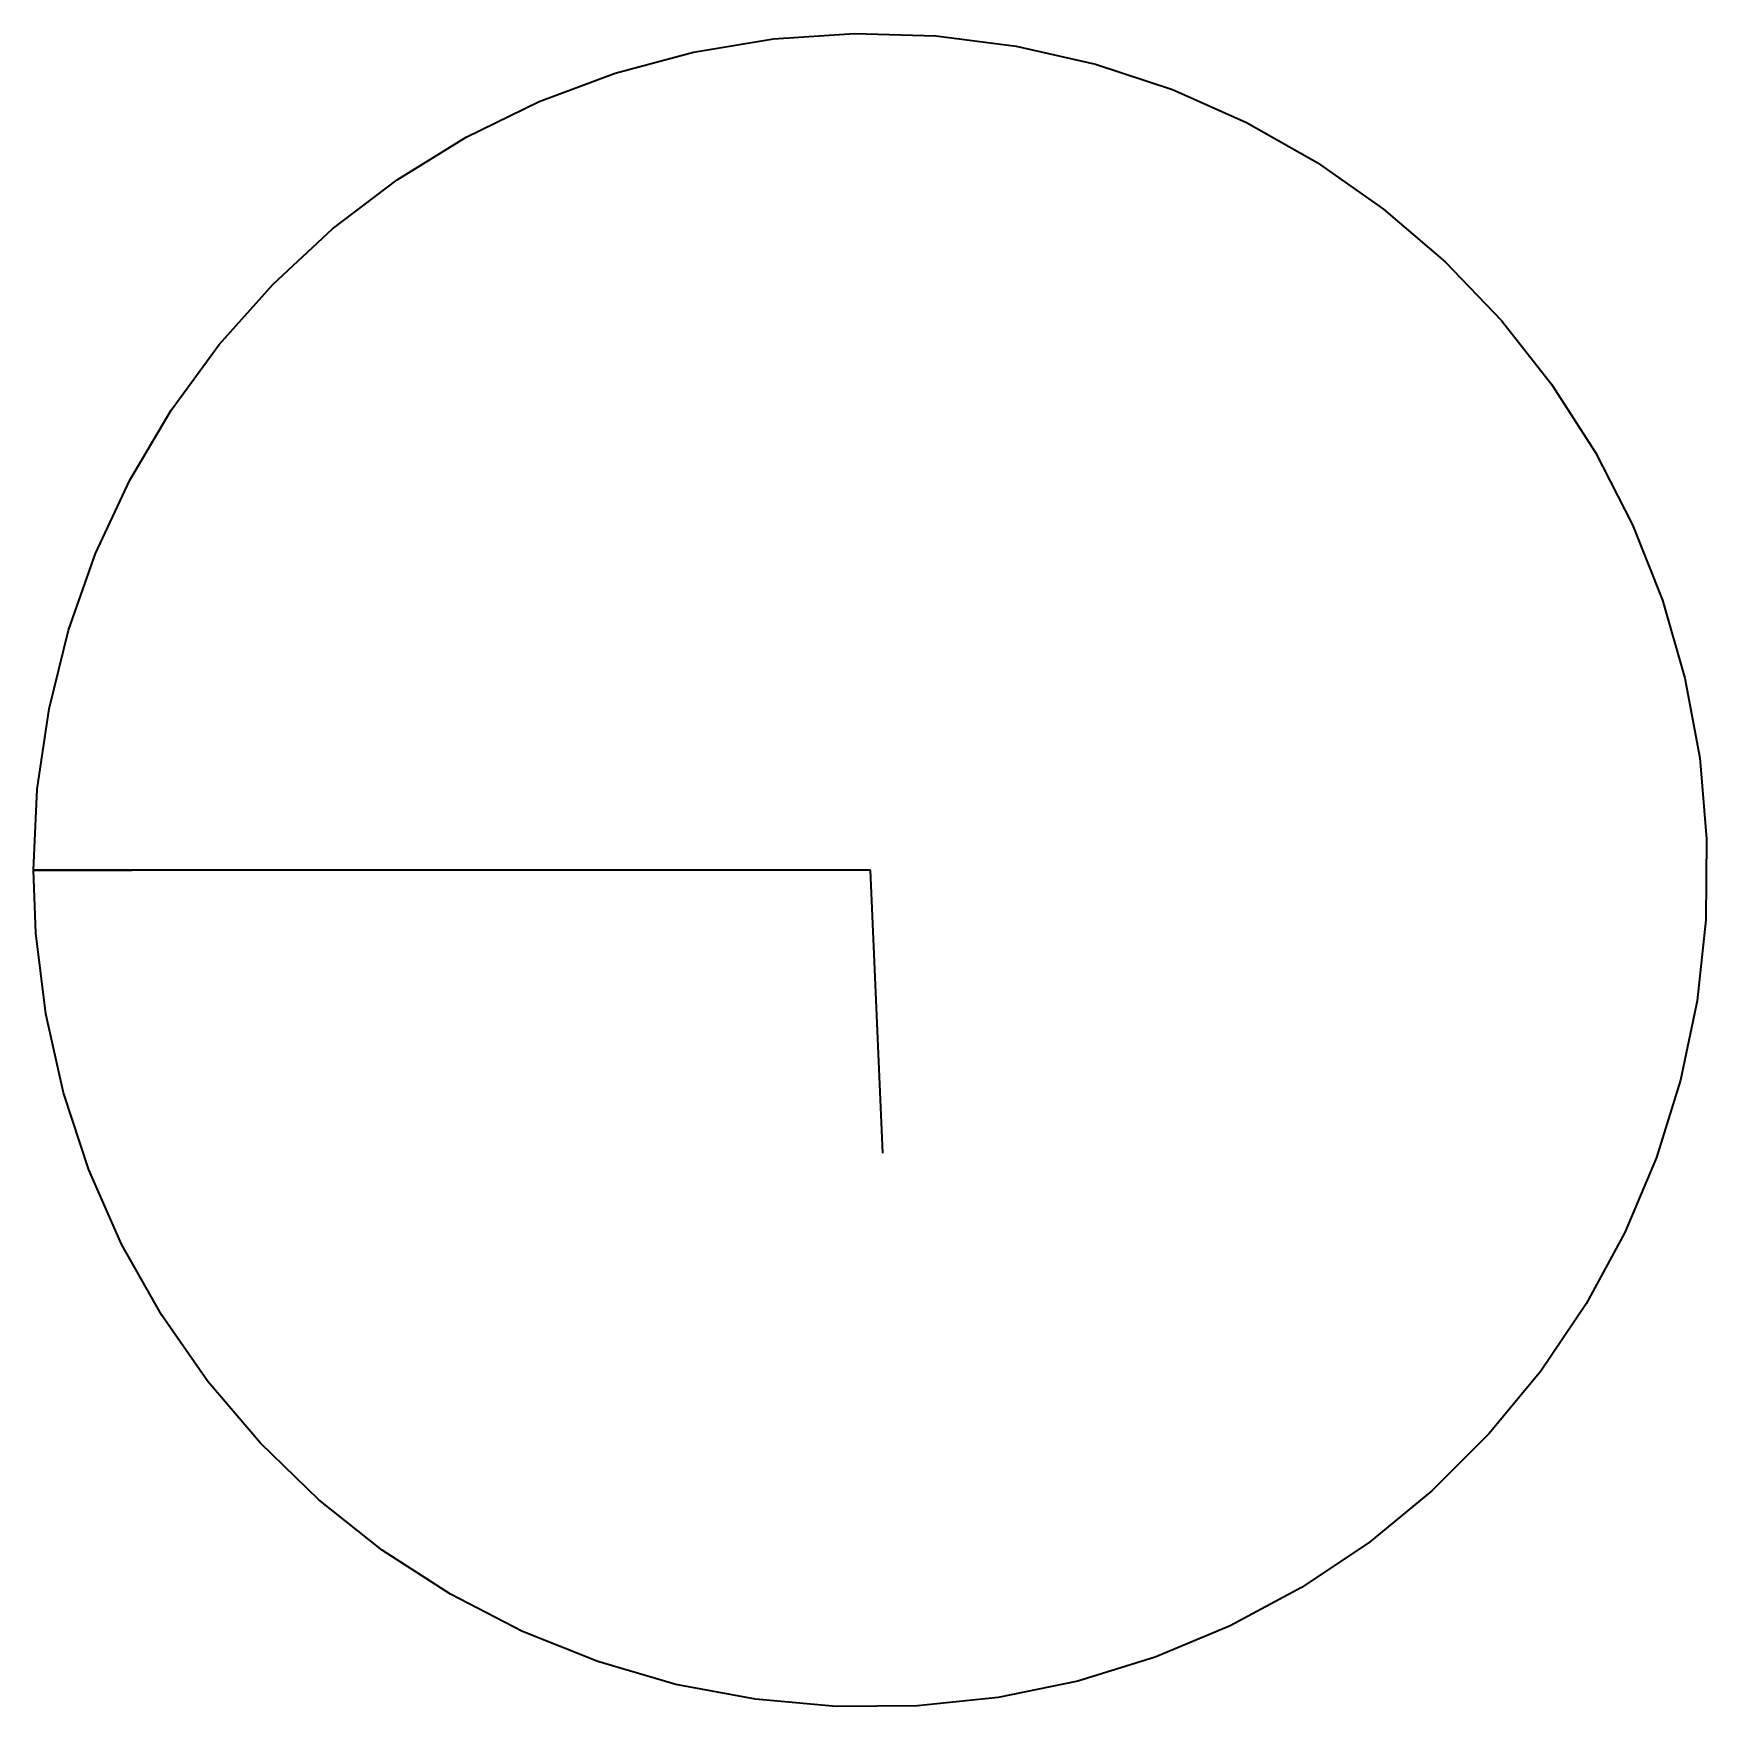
# Model space of a CAD drawing. Extents: x -255 to 1329, y -495 to 1264.
# Drawn here: x 1312.49 to 1329.48, y -384.09 to -367.1 of the extents above; entities that cross this region are included whole.
import ezdxf

# ---------------------------------------------------------------- set-up
doc = ezdxf.new("R2010")
doc.units = 0

msp = doc.modelspace()

# ---------------------------------------------------------------- linework, layer by layer
at = {"color": 4, "lineweight": 35}
for p, q in [((1319.19, -367.285), (1320.003, -367.15)), ((1320.003, -367.15), (1320.826, -367.095)), ((1320.826, -367.095), (1321.65, -367.119)), ((1321.65, -367.119), (1322.467, -367.224)), ((1318.394, -367.498), (1319.19, -367.285)), ((1322.467, -367.224), (1323.271, -367.406)), ((1317.622, -367.787), (1318.394, -367.498)), ((1323.271, -367.406), (1324.053, -367.666)), ((1324.053, -367.666), (1324.806, -368.001)), ((1316.882, -368.15), (1317.622, -367.787)), ((1324.806, -368.001), (1325.524, -368.406)), ((1316.18, -368.582), (1316.882, -368.15)), ((1325.524, -368.406), (1326.198, -368.88)), ((1315.524, -369.08), (1316.18, -368.582)), ((1326.198, -368.88), (1326.824, -369.416)), ((1314.919, -369.64), (1315.524, -369.08)), ((1326.824, -369.416), (1327.395, -370.011)), ((1314.371, -370.255), (1314.919, -369.64)), ((1327.395, -370.011), (1327.905, -370.658)), ((1313.885, -370.921), (1314.371, -370.255)), ((1327.905, -370.658), (1328.351, -371.351)), ((1313.466, -371.631), (1313.885, -370.921)), ((1328.351, -371.351), (1328.727, -372.084)), ((1313.117, -372.378), (1313.466, -371.631)), ((1328.727, -372.084), (1329.031, -372.85)), ((1312.843, -373.155), (1313.117, -372.378)), ((1329.031, -372.85), (1329.259, -373.643)), ((1312.645, -373.955), (1312.843, -373.155)), ((1329.259, -373.643), (1329.409, -374.453)), ((1312.525, -374.77), (1312.645, -373.955)), ((1329.409, -374.453), (1329.479, -375.274)), ((1312.486, -375.593), (1312.525, -374.77)), ((1329.479, -375.274), (1329.471, -376.098)), ((1313.486, -375.593), (1312.486, -375.593)), ((1312.51, -376.232), (1312.486, -375.593)), ((1312.486, -375.593), (1313.486, -375.593)), ((1320.986, -375.593), (1313.486, -375.593)), ((1321.114, -378.465), (1320.986, -375.593)), ((1329.471, -376.098), (1329.382, -376.918)), ((1312.611, -377.05), (1312.51, -376.232)), ((1312.792, -377.854), (1312.611, -377.05)), ((1329.382, -376.918), (1329.214, -377.724)), ((1329.214, -377.724), (1328.969, -378.511)), ((1313.049, -378.637), (1312.792, -377.854)), ((1328.969, -378.511), (1328.649, -379.271)), ((1313.381, -379.391), (1313.049, -378.637)), ((1328.649, -379.271), (1328.257, -379.996)), ((1313.785, -380.11), (1313.381, -379.391)), ((1314.256, -380.786), (1313.785, -380.11)), ((1328.257, -379.996), (1327.796, -380.679)), ((1314.79, -381.413), (1314.256, -380.786)), ((1327.796, -380.679), (1327.272, -381.315)), ((1327.272, -381.315), (1326.688, -381.897)), ((1315.383, -381.986), (1314.79, -381.413)), ((1316.029, -382.499), (1315.383, -381.986)), ((1326.688, -381.897), (1326.051, -382.419)), ((1316.721, -382.946), (1316.029, -382.499)), ((1326.051, -382.419), (1325.366, -382.878)), ((1317.453, -383.325), (1316.721, -382.946)), ((1325.366, -382.878), (1324.64, -383.268)), ((1318.218, -383.63), (1317.453, -383.325)), ((1324.64, -383.268), (1323.879, -383.586)), ((1319.01, -383.861), (1318.218, -383.63)), ((1323.879, -383.586), (1323.092, -383.828)), ((1319.819, -384.013), (1319.01, -383.861)), ((1323.092, -383.828), (1322.284, -383.994)), ((1320.64, -384.086), (1319.819, -384.013)), ((1322.284, -383.994), (1321.465, -384.08)), ((1321.465, -384.08), (1320.64, -384.086))]:
    msp.add_line(p, q, dxfattribs=at)

doc.saveas('drawing.dxf')
